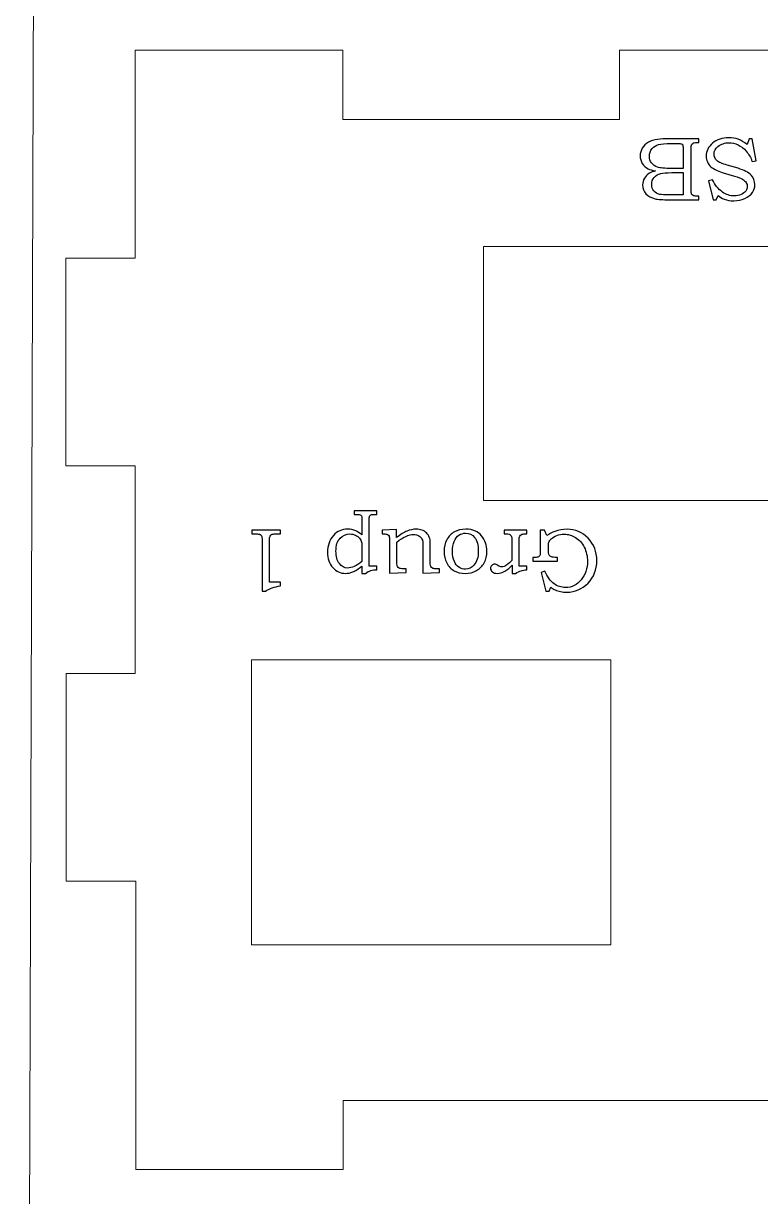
# Model space of a CAD drawing. Header units: inches. Extents: x -11.8 to 10.7, y -6 to 6.
# Drawn here: x -6.479 to -5.107, y -2.46 to -0.277 of the extents above; entities that cross this region are included whole.
import ezdxf

# ---------------------------------------------------------------- set-up
doc = ezdxf.new("R2010")
doc.units = ezdxf.units.IN
doc.header["$MEASUREMENT"] = 0
doc.layers.add('Layer 1', color=7, linetype='Continuous', plot=False)

msp = doc.modelspace()

# ---------------------------------------------------------------- linework, layer by layer
at = {"layer": 'Layer 1', "color": 250, "lineweight": 9}
msp.add_open_spline([(-6.4407, 6), (-6.4407, 6), (-6.4793, -6), (-6.4793, -6)], degree=3, dxfattribs=at)
at = {"layer": 'Layer 1', "lineweight": 9}
for points in [[(-6.2713, -0.7134), (-6.2713, -0.7134), (-6.2713, -0.3269), (-6.2713, -0.3269)], [(-6.2713, -0.3269), (-6.2713, -0.3269), (-5.8847, -0.3269), (-5.8847, -0.3269)], [(-5.8847, -0.3269), (-5.8847, -0.3269), (-5.8847, -0.4557), (-5.8847, -0.4557)], [(-5.3694, -0.4557), (-5.3694, -0.4557), (-5.3694, -0.3269), (-5.3694, -0.3269)], [(-5.3694, -0.3269), (-5.3694, -0.3269), (-5.0258, -0.3269), (-5.0258, -0.3269)], [(-5.8847, -0.4557), (-5.8847, -0.4557), (-5.3694, -0.4557), (-5.3694, -0.4557)], [(-5.6226, -0.692), (-5.6226, -0.692), (-3.8115, -0.692), (-3.8115, -0.692)], [(-5.6226, -1.1644), (-5.6226, -1.1644), (-5.6226, -0.692), (-5.6226, -0.692)], [(-6.4001, -1.1), (-6.4001, -1.1), (-6.4001, -0.7134), (-6.4001, -0.7134)], [(-6.4001, -0.7134), (-6.4001, -0.7134), (-6.2713, -0.7134), (-6.2713, -0.7134)], [(-6.2713, -1.1), (-6.2713, -1.1), (-6.4001, -1.1), (-6.4001, -1.1)], [(-6.2713, -1.4865), (-6.2713, -1.4865), (-6.2713, -1.1), (-6.2713, -1.1)], [(-3.8115, -1.1644), (-3.8115, -1.1644), (-5.6226, -1.1644), (-5.6226, -1.1644)], [(-6.0548, -1.9912), (-6.0548, -1.9912), (-6.0548, -1.4612), (-6.0548, -1.4612)], [(-6.0548, -1.4612), (-6.0548, -1.4612), (-5.3855, -1.4612), (-5.3855, -1.4612)], [(-5.3855, -1.4612), (-5.3855, -1.4612), (-5.3855, -1.9912), (-5.3855, -1.9912)], [(-6.3998, -1.8732), (-6.3998, -1.8732), (-6.3998, -1.4865), (-6.3998, -1.4865)], [(-6.3998, -1.4865), (-6.3998, -1.4865), (-6.2713, -1.4865), (-6.2713, -1.4865)], [(-6.2703, -1.8732), (-6.2703, -1.8732), (-6.3998, -1.8732), (-6.3998, -1.8732)], [(-6.2703, -2.4097), (-6.2703, -2.4097), (-6.2703, -1.8732), (-6.2703, -1.8732)], [(-5.3855, -1.9912), (-5.3855, -1.9912), (-6.0548, -1.9912), (-6.0548, -1.9912)], [(-3.8222, -2.2809), (-3.8222, -2.2809), (-5.8837, -2.2809), (-5.8837, -2.2809)], [(-5.8837, -2.2809), (-5.8837, -2.2809), (-5.8837, -2.4097), (-5.8837, -2.4097)], [(-5.8837, -2.4097), (-5.8837, -2.4097), (-6.2703, -2.4097), (-6.2703, -2.4097)]]:
    msp.add_open_spline(points, degree=3, dxfattribs=at)
at = {"layer": 'Layer 1'}
for points, knots in [([(-5.2218, -0.605), (-5.2218, -0.605), (-5.2759, -0.605), (-5.2759, -0.605), (-5.2891, -0.605), (-5.2982, -0.6044), (-5.303, -0.6032), (-5.3103, -0.6015), (-5.316, -0.5984), (-5.3202, -0.5938), (-5.3244, -0.5892), (-5.3265, -0.5838), (-5.3265, -0.5774), (-5.3265, -0.5728), (-5.3254, -0.5686), (-5.3232, -0.565), (-5.3209, -0.5613), (-5.3177, -0.5582), (-5.3135, -0.5556), (-5.3108, -0.5539), (-5.3071, -0.5525), (-5.3024, -0.5513), (-5.3083, -0.5502), (-5.3128, -0.5489), (-5.3159, -0.5474), (-5.3205, -0.5451), (-5.3242, -0.5418), (-5.327, -0.5376), (-5.3297, -0.5334), (-5.331, -0.5286), (-5.331, -0.5233), (-5.331, -0.5181), (-5.3297, -0.5133), (-5.327, -0.5089), (-5.3243, -0.5046), (-5.3206, -0.5009), (-5.3157, -0.4981), (-5.3109, -0.4953), (-5.3052, -0.4935), (-5.2988, -0.4927), (-5.2923, -0.4919), (-5.2856, -0.4915), (-5.2788, -0.4915), (-5.2788, -0.4915), (-5.2218, -0.4915), (-5.2218, -0.4915), (-5.2218, -0.4915), (-5.2218, -0.4984), (-5.2218, -0.4984), (-5.2218, -0.4984), (-5.2257, -0.4984), (-5.2257, -0.4984), (-5.2294, -0.4984), (-5.2319, -0.4989), (-5.2332, -0.5001), (-5.2352, -0.5016), (-5.2362, -0.5042), (-5.2362, -0.5079), (-5.2362, -0.5079), (-5.2362, -0.5867), (-5.2362, -0.5867), (-5.2362, -0.5904), (-5.2359, -0.593), (-5.2353, -0.5943), (-5.2347, -0.5957), (-5.2338, -0.5967), (-5.2326, -0.5973), (-5.2314, -0.5979), (-5.2291, -0.5982), (-5.2257, -0.5982), (-5.2257, -0.5982), (-5.2218, -0.5982), (-5.2218, -0.5982), (-5.2218, -0.5982), (-5.2218, -0.605), (-5.2218, -0.605)], [0, 0, 0, 0, 0.04, 0.04, 0.04, 0.08, 0.08, 0.08, 0.12, 0.12, 0.12, 0.16, 0.16, 0.16, 0.2, 0.2, 0.2, 0.24, 0.24, 0.24, 0.28, 0.28, 0.28, 0.32, 0.32, 0.32, 0.36, 0.36, 0.36, 0.4, 0.4, 0.4, 0.44, 0.44, 0.44, 0.48, 0.48, 0.48, 0.52, 0.52, 0.52, 0.56, 0.56, 0.56, 0.6, 0.6, 0.6, 0.64, 0.64, 0.64, 0.68, 0.68, 0.68, 0.72, 0.72, 0.72, 0.76, 0.76, 0.76, 0.8, 0.8, 0.8, 0.84, 0.84, 0.84, 0.88, 0.88, 0.88, 0.92, 0.92, 0.92, 0.96, 0.96, 0.96, 1, 1, 1, 1]), ([(-5.2512, -0.5467), (-5.2512, -0.5467), (-5.2512, -0.5095), (-5.2512, -0.5095), (-5.2512, -0.5057), (-5.2513, -0.5035), (-5.2517, -0.5028), (-5.2521, -0.5018), (-5.253, -0.5011), (-5.2543, -0.5008), (-5.2552, -0.5005), (-5.2578, -0.5004), (-5.2621, -0.5004), (-5.2621, -0.5004), (-5.2732, -0.5004), (-5.2732, -0.5004), (-5.2842, -0.5004), (-5.2921, -0.501), (-5.2968, -0.5022), (-5.3015, -0.5034), (-5.3055, -0.506), (-5.3089, -0.5099), (-5.3122, -0.5138), (-5.3138, -0.5186), (-5.3138, -0.5241), (-5.3138, -0.5287), (-5.3125, -0.5329), (-5.3098, -0.5365), (-5.3071, -0.5401), (-5.3034, -0.5427), (-5.2986, -0.5443), (-5.2938, -0.5459), (-5.2854, -0.5467), (-5.2732, -0.5467), (-5.2732, -0.5467), (-5.2512, -0.5467), (-5.2512, -0.5467)], [0, 0, 0, 0, 0.083333, 0.083333, 0.083333, 0.166667, 0.166667, 0.166667, 0.25, 0.25, 0.25, 0.333333, 0.333333, 0.333333, 0.416667, 0.416667, 0.416667, 0.5, 0.5, 0.5, 0.583333, 0.583333, 0.583333, 0.666667, 0.666667, 0.666667, 0.75, 0.75, 0.75, 0.833333, 0.833333, 0.833333, 0.916667, 0.916667, 0.916667, 1, 1, 1, 1]), ([(-5.1894, -0.605), (-5.1894, -0.605), (-5.1953, -0.605), (-5.1953, -0.605), (-5.1953, -0.605), (-5.204, -0.57), (-5.204, -0.57), (-5.204, -0.57), (-5.1965, -0.5677), (-5.1965, -0.5677), (-5.1917, -0.5775), (-5.1853, -0.5852), (-5.1774, -0.5908), (-5.1709, -0.5955), (-5.1637, -0.5979), (-5.1558, -0.5979), (-5.151, -0.5979), (-5.1467, -0.597), (-5.1429, -0.5953), (-5.1391, -0.5936), (-5.1362, -0.5914), (-5.1343, -0.5887), (-5.1324, -0.586), (-5.1315, -0.5832), (-5.1315, -0.5804), (-5.1315, -0.5778), (-5.1322, -0.5754), (-5.1337, -0.573), (-5.1352, -0.5706), (-5.1374, -0.5685), (-5.1404, -0.5667), (-5.1434, -0.5649), (-5.1483, -0.563), (-5.1551, -0.561), (-5.1551, -0.561), (-5.1764, -0.5549), (-5.1764, -0.5549), (-5.179, -0.5541), (-5.1828, -0.5526), (-5.1877, -0.5505), (-5.1927, -0.5483), (-5.1965, -0.546), (-5.1993, -0.5436), (-5.2021, -0.5412), (-5.2042, -0.5382), (-5.2058, -0.5347), (-5.2074, -0.5312), (-5.2082, -0.5275), (-5.2082, -0.5234), (-5.2082, -0.5144), (-5.2042, -0.5066), (-5.1963, -0.4998), (-5.1884, -0.4931), (-5.1782, -0.4897), (-5.1657, -0.4897), (-5.1592, -0.4897), (-5.1535, -0.4906), (-5.1483, -0.4925), (-5.1433, -0.4944), (-5.1378, -0.4977), (-5.1318, -0.5024), (-5.1318, -0.5024), (-5.1281, -0.4915), (-5.1281, -0.4915), (-5.1281, -0.4915), (-5.1224, -0.4915), (-5.1224, -0.4915), (-5.1224, -0.4915), (-5.1148, -0.5324), (-5.1148, -0.5324), (-5.1148, -0.5324), (-5.1223, -0.5339), (-5.1223, -0.5339), (-5.1251, -0.5264), (-5.1288, -0.52), (-5.1334, -0.5147), (-5.138, -0.5095), (-5.143, -0.5056), (-5.1486, -0.5029), (-5.1542, -0.5002), (-5.1598, -0.4989), (-5.1656, -0.4989), (-5.1734, -0.4989), (-5.1803, -0.5012), (-5.1862, -0.5059), (-5.191, -0.5099), (-5.1935, -0.5145), (-5.1935, -0.5199), (-5.1935, -0.5248), (-5.1917, -0.5288), (-5.1882, -0.5319), (-5.1846, -0.5351), (-5.1782, -0.538), (-5.169, -0.5407), (-5.169, -0.5407), (-5.1486, -0.5465), (-5.1486, -0.5465), (-5.1372, -0.5498), (-5.1292, -0.5541), (-5.1245, -0.5592), (-5.1198, -0.5643), (-5.1175, -0.5702), (-5.1175, -0.5769), (-5.1175, -0.5821), (-5.119, -0.5869), (-5.122, -0.5913), (-5.1251, -0.5957), (-5.1297, -0.5994), (-5.136, -0.6024), (-5.1423, -0.6054), (-5.1492, -0.6069), (-5.1567, -0.6069), (-5.163, -0.6069), (-5.169, -0.6058), (-5.1748, -0.6036), (-5.1788, -0.6021), (-5.1826, -0.5999), (-5.186, -0.5971), (-5.186, -0.5971), (-5.1894, -0.605), (-5.1894, -0.605)], [0, 0, 0, 0, 0.025, 0.025, 0.025, 0.05, 0.05, 0.05, 0.075, 0.075, 0.075, 0.1, 0.1, 0.1, 0.125, 0.125, 0.125, 0.15, 0.15, 0.15, 0.175, 0.175, 0.175, 0.2, 0.2, 0.2, 0.225, 0.225, 0.225, 0.25, 0.25, 0.25, 0.275, 0.275, 0.275, 0.3, 0.3, 0.3, 0.325, 0.325, 0.325, 0.35, 0.35, 0.35, 0.375, 0.375, 0.375, 0.4, 0.4, 0.4, 0.425, 0.425, 0.425, 0.45, 0.45, 0.45, 0.475, 0.475, 0.475, 0.5, 0.5, 0.5, 0.525, 0.525, 0.525, 0.55, 0.55, 0.55, 0.575, 0.575, 0.575, 0.6, 0.6, 0.6, 0.625, 0.625, 0.625, 0.65, 0.65, 0.65, 0.675, 0.675, 0.675, 0.7, 0.7, 0.7, 0.725, 0.725, 0.725, 0.75, 0.75, 0.75, 0.775, 0.775, 0.775, 0.8, 0.8, 0.8, 0.825, 0.825, 0.825, 0.85, 0.85, 0.85, 0.875, 0.875, 0.875, 0.9, 0.9, 0.9, 0.925, 0.925, 0.925, 0.95, 0.95, 0.95, 0.975, 0.975, 0.975, 1, 1, 1, 1]), ([(-5.2512, -0.596), (-5.2512, -0.596), (-5.2512, -0.5545), (-5.2512, -0.5545), (-5.2512, -0.5545), (-5.2721, -0.5545), (-5.2721, -0.5545), (-5.2818, -0.5545), (-5.2885, -0.555), (-5.2922, -0.5559), (-5.2978, -0.5574), (-5.3021, -0.5599), (-5.305, -0.5634), (-5.308, -0.5669), (-5.3095, -0.5714), (-5.3095, -0.5769), (-5.3095, -0.5816), (-5.3082, -0.5855), (-5.3055, -0.5886), (-5.3028, -0.5917), (-5.2991, -0.5938), (-5.2946, -0.595), (-5.2917, -0.5957), (-5.2855, -0.596), (-5.2763, -0.596), (-5.2763, -0.596), (-5.2512, -0.596), (-5.2512, -0.596)], [0, 0, 0, 0, 0.111111, 0.111111, 0.111111, 0.222222, 0.222222, 0.222222, 0.333333, 0.333333, 0.333333, 0.444444, 0.444444, 0.444444, 0.555556, 0.555556, 0.555556, 0.666667, 0.666667, 0.666667, 0.777778, 0.777778, 0.777778, 0.888889, 0.888889, 0.888889, 1, 1, 1, 1]), ([(-5.8214, -1.2865), (-5.8214, -1.2865), (-5.8214, -1.2934), (-5.8214, -1.2934), (-5.8255, -1.2934), (-5.8291, -1.2939), (-5.8323, -1.2949), (-5.8354, -1.2959), (-5.8389, -1.2977), (-5.8427, -1.3002), (-5.8427, -1.3002), (-5.8491, -1.3002), (-5.8491, -1.3002), (-5.8491, -1.3002), (-5.8491, -1.2866), (-5.8491, -1.2866), (-5.8559, -1.292), (-5.8615, -1.2956), (-5.8661, -1.2974), (-5.8706, -1.2993), (-5.8751, -1.3002), (-5.8796, -1.3002), (-5.8888, -1.3002), (-5.8967, -1.2966), (-5.9033, -1.2893), (-5.9098, -1.2821), (-5.9131, -1.2726), (-5.9131, -1.261), (-5.9131, -1.2481), (-5.9094, -1.2376), (-5.9019, -1.2294), (-5.8952, -1.2218), (-5.8864, -1.218), (-5.8757, -1.218), (-5.8704, -1.218), (-5.8654, -1.219), (-5.8607, -1.2211), (-5.8574, -1.2225), (-5.8535, -1.2251), (-5.8491, -1.2287), (-5.8491, -1.2287), (-5.8491, -1.2017), (-5.8491, -1.2017), (-5.8491, -1.1977), (-5.8492, -1.1953), (-5.8494, -1.1946), (-5.8497, -1.1936), (-5.8502, -1.1927), (-5.8511, -1.192), (-5.8519, -1.1913), (-5.8529, -1.1908), (-5.8542, -1.1906), (-5.8551, -1.1905), (-5.8582, -1.1904), (-5.8634, -1.1904), (-5.8634, -1.1904), (-5.8634, -1.1835), (-5.8634, -1.1835), (-5.8634, -1.1835), (-5.8214, -1.1835), (-5.8214, -1.1835), (-5.8214, -1.1835), (-5.8214, -1.1904), (-5.8214, -1.1904), (-5.8214, -1.1904), (-5.8251, -1.1904), (-5.8251, -1.1904), (-5.8289, -1.1904), (-5.8313, -1.1907), (-5.8324, -1.1912), (-5.8336, -1.1918), (-5.8344, -1.1927), (-5.8349, -1.1939), (-5.8353, -1.1948), (-5.8354, -1.1977), (-5.8354, -1.2024), (-5.8354, -1.2024), (-5.8354, -1.2865), (-5.8354, -1.2865), (-5.8354, -1.2865), (-5.8214, -1.2865), (-5.8214, -1.2865)], [0, 0, 0, 0, 0.037037, 0.037037, 0.037037, 0.074074, 0.074074, 0.074074, 0.111111, 0.111111, 0.111111, 0.148148, 0.148148, 0.148148, 0.185185, 0.185185, 0.185185, 0.222222, 0.222222, 0.222222, 0.259259, 0.259259, 0.259259, 0.296296, 0.296296, 0.296296, 0.333333, 0.333333, 0.333333, 0.37037, 0.37037, 0.37037, 0.407407, 0.407407, 0.407407, 0.444444, 0.444444, 0.444444, 0.481481, 0.481481, 0.481481, 0.518519, 0.518519, 0.518519, 0.555556, 0.555556, 0.555556, 0.592593, 0.592593, 0.592593, 0.62963, 0.62963, 0.62963, 0.666667, 0.666667, 0.666667, 0.703704, 0.703704, 0.703704, 0.740741, 0.740741, 0.740741, 0.777778, 0.777778, 0.777778, 0.814815, 0.814815, 0.814815, 0.851852, 0.851852, 0.851852, 0.888889, 0.888889, 0.888889, 0.925926, 0.925926, 0.925926, 0.962963, 0.962963, 0.962963, 1, 1, 1, 1]), ([(-6.0288, -1.3334), (-6.0288, -1.3334), (-6.0349, -1.3334), (-6.0349, -1.3334), (-6.0349, -1.3334), (-6.0349, -1.2392), (-6.0349, -1.2392), (-6.0349, -1.2347), (-6.0352, -1.2319), (-6.0358, -1.2306), (-6.0364, -1.2293), (-6.0373, -1.2283), (-6.0386, -1.2277), (-6.0399, -1.227), (-6.0425, -1.2267), (-6.0463, -1.2267), (-6.0463, -1.2267), (-6.0543, -1.2267), (-6.0543, -1.2267), (-6.0543, -1.2267), (-6.0543, -1.2199), (-6.0543, -1.2199), (-6.0543, -1.2199), (-6.0006, -1.2199), (-6.0006, -1.2199), (-6.0006, -1.2199), (-6.0006, -1.2267), (-6.0006, -1.2267), (-6.0006, -1.2267), (-6.0095, -1.2267), (-6.0095, -1.2267), (-6.0134, -1.2267), (-6.0159, -1.227), (-6.0172, -1.2277), (-6.0185, -1.2284), (-6.0195, -1.2295), (-6.0202, -1.231), (-6.0209, -1.2325), (-6.0213, -1.2352), (-6.0213, -1.2392), (-6.0213, -1.2392), (-6.0213, -1.3165), (-6.0213, -1.3165), (-6.0213, -1.3165), (-6.0006, -1.3165), (-6.0006, -1.3165), (-6.0006, -1.3165), (-6.0006, -1.3235), (-6.0006, -1.3235), (-6.0119, -1.3251), (-6.0213, -1.3284), (-6.0288, -1.3334)], [0, 0, 0, 0, 0.058824, 0.058824, 0.058824, 0.117647, 0.117647, 0.117647, 0.176471, 0.176471, 0.176471, 0.235294, 0.235294, 0.235294, 0.294118, 0.294118, 0.294118, 0.352941, 0.352941, 0.352941, 0.411765, 0.411765, 0.411765, 0.470588, 0.470588, 0.470588, 0.529412, 0.529412, 0.529412, 0.588235, 0.588235, 0.588235, 0.647059, 0.647059, 0.647059, 0.705882, 0.705882, 0.705882, 0.764706, 0.764706, 0.764706, 0.823529, 0.823529, 0.823529, 0.882353, 0.882353, 0.882353, 0.941176, 0.941176, 0.941176, 1, 1, 1, 1]), ([(-5.7048, -1.2985), (-5.7048, -1.2985), (-5.7354, -1.2997), (-5.7354, -1.2997), (-5.7354, -1.2997), (-5.7354, -1.2474), (-5.7354, -1.2474), (-5.7354, -1.2428), (-5.7361, -1.2391), (-5.7373, -1.2364), (-5.7386, -1.2337), (-5.7406, -1.2316), (-5.7432, -1.2301), (-5.7459, -1.2286), (-5.749, -1.2279), (-5.7525, -1.2279), (-5.7569, -1.2279), (-5.7618, -1.229), (-5.7674, -1.2314), (-5.7729, -1.2337), (-5.7784, -1.2372), (-5.7839, -1.2418), (-5.7839, -1.2418), (-5.7839, -1.2797), (-5.7839, -1.2797), (-5.7839, -1.2837), (-5.7836, -1.2863), (-5.783, -1.2876), (-5.7824, -1.2888), (-5.7814, -1.2898), (-5.7799, -1.2906), (-5.7784, -1.2913), (-5.776, -1.2917), (-5.7728, -1.2917), (-5.7728, -1.2917), (-5.7669, -1.2917), (-5.7669, -1.2917), (-5.7669, -1.2917), (-5.7669, -1.2985), (-5.7669, -1.2985), (-5.7669, -1.2985), (-5.7976, -1.2997), (-5.7976, -1.2997), (-5.7976, -1.2997), (-5.7976, -1.2389), (-5.7976, -1.2389), (-5.7976, -1.235), (-5.7979, -1.2323), (-5.7986, -1.2308), (-5.7992, -1.2293), (-5.8002, -1.2283), (-5.8014, -1.2277), (-5.8027, -1.227), (-5.8052, -1.2267), (-5.8091, -1.2267), (-5.8091, -1.2267), (-5.8116, -1.2267), (-5.8116, -1.2267), (-5.8116, -1.2267), (-5.8116, -1.2199), (-5.8116, -1.2199), (-5.8116, -1.2199), (-5.7846, -1.2185), (-5.7846, -1.2185), (-5.7846, -1.2185), (-5.7846, -1.2337), (-5.7846, -1.2337), (-5.7771, -1.2278), (-5.7707, -1.2237), (-5.7651, -1.2214), (-5.7596, -1.2192), (-5.754, -1.218), (-5.7483, -1.218), (-5.7441, -1.218), (-5.7404, -1.2186), (-5.7373, -1.2197), (-5.7341, -1.2209), (-5.7314, -1.2226), (-5.729, -1.2249), (-5.7267, -1.2272), (-5.7249, -1.2299), (-5.7236, -1.2331), (-5.7224, -1.2363), (-5.7218, -1.2397), (-5.7218, -1.2433), (-5.7218, -1.2433), (-5.7218, -1.2804), (-5.7218, -1.2804), (-5.7218, -1.2837), (-5.7214, -1.286), (-5.7209, -1.2873), (-5.7203, -1.2887), (-5.7193, -1.2897), (-5.7179, -1.2905), (-5.7165, -1.2913), (-5.7146, -1.2917), (-5.7122, -1.2917), (-5.7122, -1.2917), (-5.7048, -1.2917), (-5.7048, -1.2917), (-5.7048, -1.2917), (-5.7048, -1.2985), (-5.7048, -1.2985)], [0, 0, 0, 0, 0.029412, 0.029412, 0.029412, 0.058824, 0.058824, 0.058824, 0.088235, 0.088235, 0.088235, 0.117647, 0.117647, 0.117647, 0.147059, 0.147059, 0.147059, 0.176471, 0.176471, 0.176471, 0.205882, 0.205882, 0.205882, 0.235294, 0.235294, 0.235294, 0.264706, 0.264706, 0.264706, 0.294118, 0.294118, 0.294118, 0.323529, 0.323529, 0.323529, 0.352941, 0.352941, 0.352941, 0.382353, 0.382353, 0.382353, 0.411765, 0.411765, 0.411765, 0.441176, 0.441176, 0.441176, 0.470588, 0.470588, 0.470588, 0.5, 0.5, 0.5, 0.529412, 0.529412, 0.529412, 0.558824, 0.558824, 0.558824, 0.588235, 0.588235, 0.588235, 0.617647, 0.617647, 0.617647, 0.647059, 0.647059, 0.647059, 0.676471, 0.676471, 0.676471, 0.705882, 0.705882, 0.705882, 0.735294, 0.735294, 0.735294, 0.764706, 0.764706, 0.764706, 0.794118, 0.794118, 0.794118, 0.823529, 0.823529, 0.823529, 0.852941, 0.852941, 0.852941, 0.882353, 0.882353, 0.882353, 0.911765, 0.911765, 0.911765, 0.941176, 0.941176, 0.941176, 0.970588, 0.970588, 0.970588, 1, 1, 1, 1]), ([(-5.6567, -1.3002), (-5.6646, -1.3002), (-5.6715, -1.2986), (-5.6773, -1.2953), (-5.6831, -1.292), (-5.6877, -1.2871), (-5.6911, -1.2808), (-5.6944, -1.2745), (-5.6961, -1.2673), (-5.6961, -1.2592), (-5.6961, -1.251), (-5.6944, -1.2438), (-5.6909, -1.2375), (-5.6875, -1.2312), (-5.6828, -1.2263), (-5.6769, -1.223), (-5.671, -1.2197), (-5.6639, -1.218), (-5.6557, -1.218), (-5.6426, -1.218), (-5.6328, -1.2221), (-5.6263, -1.2303), (-5.6197, -1.2385), (-5.6164, -1.248), (-5.6164, -1.2591), (-5.6164, -1.2671), (-5.6181, -1.2743), (-5.6215, -1.2805), (-5.6249, -1.2868), (-5.6297, -1.2916), (-5.6358, -1.2951), (-5.642, -1.2985), (-5.6489, -1.3002), (-5.6567, -1.3002)], [0, 0, 0, 0, 0.090909, 0.090909, 0.090909, 0.181818, 0.181818, 0.181818, 0.272727, 0.272727, 0.272727, 0.363636, 0.363636, 0.363636, 0.454545, 0.454545, 0.454545, 0.545455, 0.545455, 0.545455, 0.636364, 0.636364, 0.636364, 0.727273, 0.727273, 0.727273, 0.818182, 0.818182, 0.818182, 0.909091, 0.909091, 0.909091, 1, 1, 1, 1]), ([(-5.5423, -1.2865), (-5.5423, -1.2865), (-5.5423, -1.2934), (-5.5423, -1.2934), (-5.5462, -1.2937), (-5.5497, -1.2943), (-5.5528, -1.2953), (-5.5559, -1.2963), (-5.5594, -1.298), (-5.5633, -1.3002), (-5.5633, -1.3002), (-5.5694, -1.3002), (-5.5694, -1.3002), (-5.5694, -1.3002), (-5.5694, -1.2849), (-5.5694, -1.2849), (-5.5733, -1.2896), (-5.5778, -1.2933), (-5.5828, -1.2961), (-5.5879, -1.2988), (-5.5925, -1.3002), (-5.5966, -1.3002), (-5.6006, -1.3002), (-5.6038, -1.2993), (-5.6061, -1.2973), (-5.6084, -1.2955), (-5.6096, -1.2931), (-5.6096, -1.2905), (-5.6096, -1.2885), (-5.6088, -1.2868), (-5.6073, -1.2853), (-5.6057, -1.2838), (-5.6039, -1.283), (-5.6017, -1.283), (-5.6007, -1.283), (-5.5999, -1.2832), (-5.5992, -1.2835), (-5.5984, -1.2837), (-5.5974, -1.2843), (-5.5961, -1.2853), (-5.5931, -1.2872), (-5.5906, -1.2882), (-5.5886, -1.2882), (-5.5859, -1.2882), (-5.5829, -1.2871), (-5.5796, -1.2848), (-5.5755, -1.2819), (-5.5723, -1.279), (-5.5699, -1.2762), (-5.5699, -1.2762), (-5.5699, -1.2387), (-5.5699, -1.2387), (-5.5699, -1.2355), (-5.5701, -1.2333), (-5.5704, -1.2321), (-5.5708, -1.2309), (-5.5714, -1.2299), (-5.5722, -1.2291), (-5.573, -1.2283), (-5.574, -1.2277), (-5.5752, -1.2273), (-5.5764, -1.2269), (-5.5784, -1.2267), (-5.5814, -1.2267), (-5.5814, -1.2267), (-5.5841, -1.2267), (-5.5841, -1.2267), (-5.5841, -1.2267), (-5.5841, -1.2199), (-5.5841, -1.2199), (-5.5841, -1.2199), (-5.5421, -1.2199), (-5.5421, -1.2199), (-5.5421, -1.2199), (-5.5421, -1.2267), (-5.5421, -1.2267), (-5.5421, -1.2267), (-5.5456, -1.2267), (-5.5456, -1.2267), (-5.5489, -1.2267), (-5.5511, -1.227), (-5.5521, -1.2276), (-5.5535, -1.2284), (-5.5546, -1.2295), (-5.5552, -1.231), (-5.5559, -1.2324), (-5.5563, -1.235), (-5.5563, -1.2387), (-5.5563, -1.2387), (-5.5563, -1.2865), (-5.5563, -1.2865), (-5.5563, -1.2865), (-5.5423, -1.2865), (-5.5423, -1.2865)], [0, 0, 0, 0, 0.032258, 0.032258, 0.032258, 0.064516, 0.064516, 0.064516, 0.096774, 0.096774, 0.096774, 0.129032, 0.129032, 0.129032, 0.16129, 0.16129, 0.16129, 0.193548, 0.193548, 0.193548, 0.225806, 0.225806, 0.225806, 0.258065, 0.258065, 0.258065, 0.290323, 0.290323, 0.290323, 0.322581, 0.322581, 0.322581, 0.354839, 0.354839, 0.354839, 0.387097, 0.387097, 0.387097, 0.419355, 0.419355, 0.419355, 0.451613, 0.451613, 0.451613, 0.483871, 0.483871, 0.483871, 0.516129, 0.516129, 0.516129, 0.548387, 0.548387, 0.548387, 0.580645, 0.580645, 0.580645, 0.612903, 0.612903, 0.612903, 0.645161, 0.645161, 0.645161, 0.677419, 0.677419, 0.677419, 0.709677, 0.709677, 0.709677, 0.741935, 0.741935, 0.741935, 0.774194, 0.774194, 0.774194, 0.806452, 0.806452, 0.806452, 0.83871, 0.83871, 0.83871, 0.870968, 0.870968, 0.870968, 0.903226, 0.903226, 0.903226, 0.935484, 0.935484, 0.935484, 0.967742, 0.967742, 0.967742, 1, 1, 1, 1]), ([(-5.5004, -1.3334), (-5.5004, -1.3334), (-5.5064, -1.3334), (-5.5064, -1.3334), (-5.5064, -1.3334), (-5.5156, -1.2984), (-5.5156, -1.2984), (-5.5156, -1.2984), (-5.5083, -1.2959), (-5.5083, -1.2959), (-5.5034, -1.3069), (-5.4978, -1.3148), (-5.4914, -1.3195), (-5.4851, -1.3242), (-5.4779, -1.3265), (-5.4699, -1.3265), (-5.4583, -1.3265), (-5.4486, -1.3217), (-5.4408, -1.3121), (-5.433, -1.3026), (-5.4291, -1.2911), (-5.4291, -1.2779), (-5.4291, -1.2683), (-5.4311, -1.2596), (-5.4351, -1.2516), (-5.4391, -1.2437), (-5.4444, -1.2376), (-5.4511, -1.2335), (-5.4578, -1.2293), (-5.4649, -1.2272), (-5.4724, -1.2272), (-5.4773, -1.2272), (-5.4819, -1.2281), (-5.4863, -1.2298), (-5.4906, -1.2316), (-5.4942, -1.2337), (-5.4969, -1.2361), (-5.4989, -1.238), (-5.5003, -1.24), (-5.501, -1.2422), (-5.5017, -1.2444), (-5.502, -1.2475), (-5.5019, -1.2514), (-5.5019, -1.2514), (-5.5019, -1.2568), (-5.5019, -1.2568), (-5.5019, -1.261), (-5.5014, -1.2641), (-5.5004, -1.2658), (-5.4994, -1.2676), (-5.498, -1.2689), (-5.4962, -1.2696), (-5.4948, -1.2702), (-5.491, -1.2705), (-5.4848, -1.2705), (-5.4848, -1.2705), (-5.4848, -1.2774), (-5.4848, -1.2774), (-5.4848, -1.2774), (-5.5306, -1.2774), (-5.5306, -1.2774), (-5.5306, -1.2774), (-5.5306, -1.2705), (-5.5306, -1.2705), (-5.5306, -1.2705), (-5.5269, -1.2705), (-5.5269, -1.2705), (-5.5237, -1.2705), (-5.5215, -1.2702), (-5.5203, -1.2696), (-5.5192, -1.269), (-5.5183, -1.268), (-5.5178, -1.2667), (-5.5172, -1.2654), (-5.5169, -1.2629), (-5.5169, -1.2591), (-5.5169, -1.2591), (-5.5169, -1.2199), (-5.5169, -1.2199), (-5.5169, -1.2199), (-5.5089, -1.2199), (-5.5089, -1.2199), (-5.5089, -1.2199), (-5.5046, -1.2299), (-5.5046, -1.2299), (-5.5001, -1.2266), (-5.4952, -1.224), (-5.4901, -1.2222), (-5.4823, -1.2194), (-5.4747, -1.218), (-5.4672, -1.218), (-5.4519, -1.218), (-5.4388, -1.2236), (-5.4279, -1.2348), (-5.4171, -1.246), (-5.4116, -1.2599), (-5.4116, -1.2766), (-5.4116, -1.2931), (-5.4171, -1.3071), (-5.4281, -1.3183), (-5.4392, -1.3296), (-5.4524, -1.3352), (-5.4677, -1.3352), (-5.4716, -1.3352), (-5.4754, -1.3348), (-5.4791, -1.3341), (-5.4829, -1.3333), (-5.4863, -1.3322), (-5.4894, -1.3308), (-5.4917, -1.3298), (-5.4944, -1.3281), (-5.4976, -1.3258), (-5.4976, -1.3258), (-5.5004, -1.3334), (-5.5004, -1.3334)], [0, 0, 0, 0, 0.026316, 0.026316, 0.026316, 0.052632, 0.052632, 0.052632, 0.078947, 0.078947, 0.078947, 0.105263, 0.105263, 0.105263, 0.131579, 0.131579, 0.131579, 0.157895, 0.157895, 0.157895, 0.184211, 0.184211, 0.184211, 0.210526, 0.210526, 0.210526, 0.236842, 0.236842, 0.236842, 0.263158, 0.263158, 0.263158, 0.289474, 0.289474, 0.289474, 0.315789, 0.315789, 0.315789, 0.342105, 0.342105, 0.342105, 0.368421, 0.368421, 0.368421, 0.394737, 0.394737, 0.394737, 0.421053, 0.421053, 0.421053, 0.447368, 0.447368, 0.447368, 0.473684, 0.473684, 0.473684, 0.5, 0.5, 0.5, 0.526316, 0.526316, 0.526316, 0.552632, 0.552632, 0.552632, 0.578947, 0.578947, 0.578947, 0.605263, 0.605263, 0.605263, 0.631579, 0.631579, 0.631579, 0.657895, 0.657895, 0.657895, 0.684211, 0.684211, 0.684211, 0.710526, 0.710526, 0.710526, 0.736842, 0.736842, 0.736842, 0.763158, 0.763158, 0.763158, 0.789474, 0.789474, 0.789474, 0.815789, 0.815789, 0.815789, 0.842105, 0.842105, 0.842105, 0.868421, 0.868421, 0.868421, 0.894737, 0.894737, 0.894737, 0.921053, 0.921053, 0.921053, 0.947368, 0.947368, 0.947368, 0.973684, 0.973684, 0.973684, 1, 1, 1, 1]), ([(-5.8491, -1.2783), (-5.8491, -1.2783), (-5.8491, -1.2505), (-5.8491, -1.2505), (-5.8491, -1.2468), (-5.8493, -1.2441), (-5.8497, -1.2423), (-5.8504, -1.2396), (-5.8517, -1.2371), (-5.8536, -1.2349), (-5.8554, -1.2327), (-5.858, -1.2308), (-5.8612, -1.2292), (-5.8644, -1.2277), (-5.8678, -1.2269), (-5.8713, -1.2269), (-5.8784, -1.2269), (-5.8845, -1.2295), (-5.8897, -1.2348), (-5.8949, -1.2401), (-5.8974, -1.2481), (-5.8974, -1.2588), (-5.8974, -1.2688), (-5.8953, -1.2765), (-5.891, -1.282), (-5.8867, -1.2875), (-5.8817, -1.2902), (-5.8758, -1.2902), (-5.872, -1.2902), (-5.8679, -1.2892), (-5.8634, -1.2872), (-5.859, -1.2852), (-5.8542, -1.2822), (-5.8491, -1.2783)], [0, 0, 0, 0, 0.090909, 0.090909, 0.090909, 0.181818, 0.181818, 0.181818, 0.272727, 0.272727, 0.272727, 0.363636, 0.363636, 0.363636, 0.454545, 0.454545, 0.454545, 0.545455, 0.545455, 0.545455, 0.636364, 0.636364, 0.636364, 0.727273, 0.727273, 0.727273, 0.818182, 0.818182, 0.818182, 0.909091, 0.909091, 0.909091, 1, 1, 1, 1]), ([(-5.6561, -1.2924), (-5.6499, -1.2924), (-5.6448, -1.2899), (-5.6405, -1.2851), (-5.6351, -1.279), (-5.6324, -1.2702), (-5.6324, -1.2586), (-5.6324, -1.2475), (-5.6347, -1.239), (-5.6393, -1.2332), (-5.6434, -1.228), (-5.6491, -1.2254), (-5.6562, -1.2254), (-5.6608, -1.2254), (-5.6648, -1.2266), (-5.6684, -1.229), (-5.672, -1.2315), (-5.6749, -1.2353), (-5.6771, -1.2407), (-5.6793, -1.246), (-5.6804, -1.2522), (-5.6804, -1.2594), (-5.6804, -1.2665), (-5.6792, -1.2728), (-5.6769, -1.2783), (-5.675, -1.2828), (-5.6723, -1.2862), (-5.6686, -1.2887), (-5.6649, -1.2911), (-5.6607, -1.2924), (-5.6561, -1.2924)], [0, 0, 0, 0, 0.1, 0.1, 0.1, 0.2, 0.2, 0.2, 0.3, 0.3, 0.3, 0.4, 0.4, 0.4, 0.5, 0.5, 0.5, 0.6, 0.6, 0.6, 0.7, 0.7, 0.7, 0.8, 0.8, 0.8, 0.9, 0.9, 0.9, 1, 1, 1, 1])]:
    msp.add_open_spline(points, degree=3, knots=knots, dxfattribs=at)

doc.saveas('drawing.dxf')
